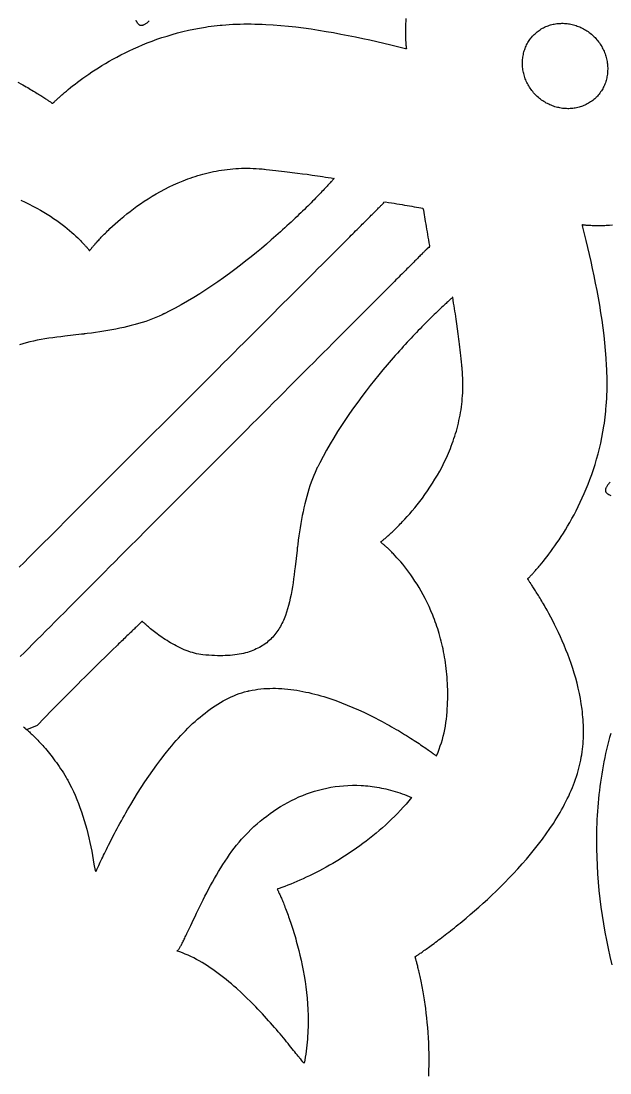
# Model space of a CAD drawing. Extents: x -555 to 555, y -555 to 555.
# Drawn here: x 270.8 to 362.2, y 199.1 to 362.2 of the extents above; entities that cross this region are included whole.
import ezdxf

# ---------------------------------------------------------------- set-up
doc = ezdxf.new("R2010")
doc.units = 0
doc.layers.add('PLAN_1', color=18, linetype='CONTINUOUS')

msp = doc.modelspace()

# ---------------------------------------------------------------- linework, layer by layer
at = {"layer": 'PLAN_1'}
for points in [[(270.33, 352.75), (270.86, 352.46), (271.11, 352.32), (271.36, 352.18), (271.6, 352.04), (271.84, 351.9), (272.07, 351.77), (272.29, 351.63), (272.51, 351.5), (272.72, 351.38), (272.93, 351.25), (273.13, 351.13), (273.32, 351.01), (273.51, 350.89), (273.68, 350.78), (273.86, 350.67), (274.02, 350.56), (274.18, 350.46), (274.33, 350.36), (274.48, 350.27), (274.61, 350.18), (274.74, 350.1), (274.86, 350.01), (274.98, 349.94), (275.09, 349.87), (275.18, 349.8), (275.28, 349.74), (275.36, 349.69), (275.43, 349.64), (275.5, 349.59), (275.56, 349.56), (275.61, 349.52), (275.65, 349.5), (275.68, 349.48), (275.71, 349.47), (275.72, 349.46), (275.73, 349.46), (275.74, 349.47), (275.75, 349.48), (275.77, 349.5), (275.8, 349.52), (275.82, 349.55), (275.86, 349.59), (275.9, 349.63), (275.95, 349.67), (276, 349.72), (276.06, 349.78), (276.12, 349.84), (276.19, 349.9), (276.26, 349.97), (276.34, 350.05), (276.42, 350.13), (276.51, 350.21), (276.61, 350.3), (276.71, 350.39), (276.81, 350.48), (276.92, 350.58), (277.04, 350.68), (277.16, 350.79), (277.29, 350.9), (277.42, 351.01), (277.55, 351.13), (277.69, 351.25), (277.84, 351.37), (278.15, 351.63), (278.48, 351.9), (278.82, 352.17), (279.19, 352.46), (279.58, 352.75), (279.98, 353.06), (280.41, 353.37), (280.85, 353.68), (281.32, 354), (281.8, 354.33), (282.3, 354.66), (282.82, 354.99), (283.35, 355.32), (283.91, 355.65), (284.48, 355.99), (285.07, 356.32), (285.68, 356.65), (286.3, 356.98), (286.95, 357.3), (287.61, 357.62), (288.28, 357.93), (288.97, 358.24), (289.68, 358.54), (290.41, 358.84), (291.15, 359.12), (291.91, 359.4), (292.68, 359.66), (293.47, 359.91), (294.28, 360.15), (295.1, 360.38), (295.93, 360.59), (296.78, 360.79), (297.65, 360.98), (298.53, 361.14), (299.42, 361.29), (299.88, 361.36), (300.33, 361.42), (300.79, 361.48), (301.25, 361.54), (301.72, 361.58), (301.78, 361.59), (301.81, 361.59), (301.83, 361.59), (301.9, 361.6), (302.03, 361.61), (302.58, 361.66), (303.13, 361.7), (303.69, 361.73), (304.25, 361.75), (304.81, 361.77), (305.38, 361.78), (305.94, 361.78), (306.51, 361.78), (307.09, 361.77), (307.66, 361.75), (308.24, 361.73), (308.81, 361.71), (309.97, 361.64), (311.14, 361.55), (312.31, 361.44), (313.48, 361.31), (314.65, 361.16), (315.82, 361), (316.98, 360.82), (318.15, 360.63), (319.3, 360.43), (320.46, 360.22), (321.6, 360), (322.73, 359.77), (323.85, 359.53), (324.96, 359.29), (326.05, 359.04), (327.13, 358.79), (328.19, 358.54), (329.24, 358.29), (330.26, 358.04), (330.51, 357.98), (330.64, 357.95), (330.65, 357.95), (330.66, 357.94), (330.66, 357.94), (330.66, 357.94), (330.66, 357.94), (330.66, 357.95), (330.66, 357.98), (330.66, 358.01), (330.65, 358.05), (330.64, 358.1), (330.64, 358.16), (330.63, 358.23), (330.62, 358.31), (330.61, 358.4), (330.6, 358.5), (330.59, 358.61), (330.58, 358.73), (330.58, 358.86), (330.57, 358.99), (330.56, 359.13), (330.55, 359.28), (330.54, 359.44), (330.54, 359.61), (330.53, 359.78), (330.53, 359.96), (330.52, 360.15), (330.52, 360.35), (330.52, 360.55), (330.52, 360.76), (330.53, 360.97), (330.53, 361.19), (330.54, 361.42), (330.55, 361.65), (330.56, 361.89), (330.57, 362.13), (330.61, 362.63)], [(290.72, 362.26), (290.62, 362.16), (290.51, 362.07), (290.42, 361.99), (290.32, 361.92), (290.23, 361.85), (290.14, 361.79), (290.06, 361.74), (289.97, 361.69), (289.89, 361.65), (289.81, 361.61), (289.74, 361.59), (289.67, 361.56), (289.6, 361.55), (289.53, 361.54), (289.47, 361.54), (289.4, 361.54), (289.34, 361.55), (289.29, 361.56), (289.23, 361.59), (289.18, 361.61), (289.12, 361.64), (289.07, 361.68), (288.98, 361.78), (288.89, 361.89), (288.81, 362.03), (288.74, 362.18), (288.66, 362.36)], [(270.78, 334.43), (271.43, 334.15), (272.05, 333.85), (272.66, 333.54), (273.25, 333.23), (273.81, 332.92), (274.36, 332.6), (274.88, 332.28), (275.39, 331.96), (275.87, 331.63), (276.34, 331.31), (276.78, 330.99), (277.2, 330.67), (277.6, 330.36), (277.99, 330.05), (278.35, 329.75), (278.69, 329.45), (279.01, 329.16), (279.31, 328.89), (279.6, 328.62), (279.73, 328.49), (279.86, 328.36), (279.98, 328.24), (280.1, 328.12), (280.21, 328.01), (280.32, 327.89), (280.42, 327.79), (280.52, 327.68), (280.61, 327.58), (280.7, 327.48), (280.78, 327.39), (280.86, 327.3), (280.93, 327.22), (281, 327.14), (281.07, 327.07), (281.12, 327), (281.18, 326.94), (281.22, 326.88), (281.27, 326.82), (281.31, 326.78), (281.34, 326.74), (281.37, 326.7), (281.39, 326.67), (281.41, 326.65), (281.42, 326.63), (281.43, 326.62), (281.43, 326.61), (281.44, 326.61), (281.44, 326.63), (281.46, 326.64), (281.48, 326.67), (281.51, 326.7), (281.54, 326.75), (281.58, 326.79), (281.62, 326.85), (281.67, 326.91), (281.73, 326.98), (281.79, 327.06), (281.86, 327.14), (281.93, 327.23), (282.01, 327.32), (282.1, 327.42), (282.19, 327.53), (282.29, 327.64), (282.39, 327.76), (282.5, 327.88), (282.62, 328), (282.74, 328.14), (282.86, 328.27), (282.99, 328.41), (283.13, 328.56), (283.27, 328.71), (283.42, 328.86), (283.57, 329.02), (283.73, 329.18), (283.9, 329.35), (284.07, 329.51), (284.24, 329.68), (284.42, 329.86), (284.61, 330.04), (284.99, 330.4), (285.4, 330.77), (285.82, 331.15), (286.27, 331.53), (286.74, 331.92), (287.22, 332.31), (287.73, 332.71), (288.25, 333.11), (288.8, 333.5), (289.36, 333.9), (289.94, 334.29), (290.54, 334.68), (291.16, 335.06), (291.79, 335.44), (292.44, 335.8), (293.11, 336.16), (293.8, 336.5), (294.5, 336.84), (295.22, 337.15), (295.95, 337.46), (296.32, 337.6), (296.7, 337.74), (297.08, 337.88), (297.47, 338.01), (297.86, 338.14), (298.25, 338.26), (298.65, 338.38), (299.05, 338.49), (299.45, 338.6), (299.86, 338.7), (300.27, 338.79), (300.68, 338.88), (301.1, 338.96), (301.52, 339.04), (301.95, 339.11), (302.38, 339.17), (302.81, 339.22), (303.25, 339.27), (303.68, 339.31), (304.13, 339.35), (304.57, 339.37), (305.02, 339.39), (305.47, 339.4), (305.93, 339.4), (306.39, 339.4), (306.85, 339.38), (307.32, 339.36), (307.79, 339.33), (308.26, 339.29), (308.49, 339.26), (308.52, 339.26), (308.54, 339.26), (308.54, 339.26), (308.56, 339.26), (308.59, 339.25), (308.86, 339.23), (309.37, 339.17), (309.86, 339.12), (310.34, 339.06), (310.8, 339.01), (311.25, 338.96), (311.68, 338.91), (312.1, 338.86), (312.52, 338.81), (312.92, 338.76), (313.71, 338.66), (314.48, 338.56), (315.25, 338.46), (316.02, 338.34), (316.41, 338.29), (316.81, 338.23), (317.22, 338.16), (317.63, 338.1), (318.05, 338.03), (318.49, 337.96), (318.93, 337.89), (319.39, 337.82), (319.39, 337.81), (319.37, 337.79), (319.35, 337.76), (319.31, 337.73), (319.27, 337.68), (319.21, 337.62), (319.15, 337.55), (319.08, 337.46), (319, 337.37), (318.91, 337.27), (318.81, 337.16), (318.7, 337.04), (318.58, 336.92), (318.45, 336.78), (318.32, 336.63), (318.18, 336.48), (318.02, 336.32), (317.86, 336.15), (317.69, 335.97), (317.52, 335.78), (317.33, 335.59), (317.14, 335.39), (316.94, 335.18), (316.73, 334.96), (316.51, 334.74), (316.29, 334.51), (316.06, 334.28), (315.82, 334.04), (315.57, 333.79), (315.32, 333.54), (315.06, 333.29), (314.79, 333.02), (314.52, 332.76), (314.24, 332.48), (313.95, 332.21), (313.66, 331.92), (313.36, 331.64), (313.05, 331.35), (312.74, 331.06), (312.42, 330.76), (312.09, 330.46), (311.76, 330.15), (311.42, 329.85), (311.08, 329.54), (310.73, 329.23), (310.37, 328.91), (309.65, 328.28), (308.9, 327.63), (308.13, 326.98), (307.35, 326.33), (306.54, 325.68), (305.72, 325.02), (304.88, 324.37), (304.02, 323.71), (303.15, 323.07), (302.26, 322.42), (301.35, 321.79), (300.44, 321.16), (299.51, 320.55), (298.57, 319.95), (297.62, 319.36), (296.66, 318.78), (295.69, 318.23), (294.71, 317.69), (293.72, 317.17), (293.22, 316.92), (293.1, 316.86), (293.07, 316.84), (293.06, 316.84), (293.05, 316.84), (293.04, 316.83), (292.98, 316.8), (292.74, 316.68), (292.24, 316.46), (291.74, 316.25), (291.23, 316.04), (290.7, 315.85), (290.17, 315.66), (289.62, 315.48), (289.06, 315.31), (288.5, 315.15), (287.92, 315), (287.34, 314.85), (286.74, 314.72), (286.14, 314.59), (285.53, 314.46), (284.91, 314.34), (284.29, 314.23), (283.66, 314.12), (283.02, 314.02), (282.38, 313.93), (281.73, 313.84), (281.07, 313.75), (280.74, 313.71), (280.66, 313.7), (280.64, 313.7), (280.63, 313.7), (280.6, 313.69), (280.52, 313.68), (280.2, 313.65), (278.9, 313.5), (277.61, 313.35), (276.98, 313.27), (276.35, 313.19), (275.73, 313.11), (275.11, 313.03), (274.5, 312.93), (273.91, 312.84), (273.32, 312.73), (272.74, 312.61), (272.17, 312.48), (271.62, 312.34), (271.08, 312.19), (270.55, 312.02)], [(270.53, 277.53), (271.28, 278.28), (272.04, 279.03), (272.8, 279.8), (273.58, 280.57), (274.36, 281.36), (275.15, 282.15), (275.95, 282.94), (276.76, 283.75), (277.57, 284.56), (278.39, 285.38), (279.22, 286.2), (280.05, 287.03), (280.88, 287.87), (281.72, 288.71), (283.42, 290.4), (285.12, 292.1), (286.84, 293.82), (290.29, 297.26), (293.74, 300.71), (295.46, 302.42), (297.16, 304.13), (298.86, 305.82), (299.7, 306.66), (300.53, 307.49), (301.36, 308.32), (302.19, 309.15), (303.01, 309.96), (303.82, 310.78), (304.63, 311.58), (305.43, 312.38), (306.22, 313.17), (307, 313.95), (307.78, 314.73), (308.54, 315.49), (309.3, 316.25), (310.05, 316.99), (310.79, 317.73), (311.51, 318.46), (312.23, 319.17), (312.93, 319.87), (313.62, 320.56), (314.3, 321.24), (314.97, 321.91), (315.63, 322.56), (316.27, 323.2), (316.89, 323.83), (317.51, 324.44), (318.11, 325.04), (318.69, 325.62), (319.26, 326.19), (319.81, 326.74), (320.08, 327.01), (320.34, 327.27), (320.6, 327.53), (320.86, 327.79), (321.11, 328.04), (321.36, 328.29), (321.6, 328.53), (321.84, 328.77), (322.08, 329.01), (322.31, 329.24), (322.53, 329.46), (322.75, 329.68), (322.97, 329.9), (323.18, 330.11), (323.39, 330.31), (323.59, 330.52), (323.78, 330.71), (323.98, 330.9), (324.16, 331.09), (324.34, 331.27), (324.52, 331.45), (324.69, 331.62), (324.86, 331.78), (325.02, 331.94), (325.17, 332.1), (325.32, 332.25), (325.47, 332.39), (325.6, 332.53), (325.74, 332.66), (325.86, 332.79), (325.99, 332.91), (326.1, 333.02), (326.21, 333.13), (326.32, 333.24), (326.41, 333.34), (326.51, 333.43), (326.59, 333.51), (326.67, 333.6), (326.75, 333.67), (326.81, 333.74), (326.88, 333.8), (326.93, 333.85), (326.98, 333.9), (327.02, 333.95), (327.06, 333.98), (327.09, 334.01), (327.11, 334.04), (327.13, 334.05), (327.14, 334.06), (327.05, 334.16), (327.4, 334.19), (327.85, 334.11), (328.29, 334.04), (328.72, 333.97), (329.14, 333.9), (329.55, 333.83), (329.96, 333.76), (330.35, 333.69), (330.74, 333.63), (331.12, 333.56), (331.49, 333.5), (331.85, 333.44), (332.2, 333.38), (332.54, 333.32), (332.88, 333.26), (333.2, 333.2), (333.26, 332.88), (333.32, 332.54), (333.38, 332.2), (333.44, 331.85), (333.5, 331.49), (333.56, 331.12), (333.63, 330.74), (333.69, 330.35), (333.76, 329.96), (333.83, 329.55), (333.9, 329.14), (333.97, 328.72), (334.04, 328.29), (334.11, 327.85), (334.19, 327.4), (334.16, 327.05), (334.06, 327.14), (334.05, 327.13), (334.04, 327.11), (334.01, 327.09), (333.98, 327.06), (333.95, 327.02), (333.9, 326.98), (333.85, 326.93), (333.8, 326.88), (333.74, 326.81), (333.67, 326.75), (333.6, 326.67), (333.51, 326.59), (333.43, 326.51), (333.34, 326.41), (333.24, 326.32), (333.13, 326.21), (333.02, 326.1), (332.91, 325.99), (332.79, 325.86), (332.66, 325.74), (332.53, 325.6), (332.39, 325.47), (332.25, 325.32), (332.1, 325.17), (331.94, 325.02), (331.78, 324.86), (331.62, 324.69), (331.45, 324.52), (331.27, 324.34), (331.09, 324.16), (330.9, 323.98), (330.71, 323.78), (330.52, 323.59), (330.31, 323.39), (330.11, 323.18), (329.9, 322.97), (329.68, 322.75), (329.46, 322.53), (329.24, 322.31), (329.01, 322.08), (328.77, 321.84), (328.53, 321.6), (328.29, 321.36), (328.04, 321.11), (327.79, 320.86), (327.53, 320.6), (327.27, 320.34), (327.01, 320.08), (326.74, 319.81), (326.19, 319.26), (325.62, 318.69), (325.04, 318.11), (324.44, 317.51), (323.83, 316.89), (323.2, 316.27), (322.56, 315.63), (321.91, 314.97), (321.24, 314.3), (320.56, 313.62), (319.87, 312.93), (319.17, 312.23), (318.46, 311.51), (317.73, 310.79), (316.99, 310.05), (316.25, 309.3), (315.49, 308.54), (314.73, 307.78), (313.95, 307), (313.17, 306.22), (312.38, 305.43), (311.58, 304.63), (310.78, 303.82), (309.96, 303.01), (309.15, 302.19), (308.32, 301.36), (307.49, 300.53), (306.66, 299.7), (305.82, 298.86), (304.13, 297.16), (302.42, 295.46), (300.71, 293.74), (297.26, 290.29), (293.82, 286.84), (292.1, 285.12), (290.4, 283.42), (288.71, 281.72), (287.87, 280.88), (287.03, 280.05), (286.2, 279.22), (285.38, 278.39), (284.56, 277.57), (283.75, 276.76), (282.94, 275.95), (282.15, 275.15), (281.36, 274.36), (280.57, 273.58), (279.8, 272.8), (279.03, 272.04), (278.28, 271.28), (277.53, 270.53), (276.8, 269.79), (276.07, 269.07), (275.36, 268.35), (274.65, 267.65), (273.96, 266.96), (273.28, 266.28), (272.61, 265.61), (271.96, 264.95), (271.32, 264.31), (270.69, 263.69)], [(334.09, 198.59), (334.13, 199.48), (334.15, 200.36), (334.16, 201.23), (334.15, 202.09), (334.13, 202.93), (334.1, 203.76), (334.06, 204.57), (334, 205.37), (333.94, 206.15), (333.87, 206.91), (333.8, 207.66), (333.71, 208.38), (333.62, 209.08), (333.53, 209.76), (333.48, 210.09), (333.43, 210.42), (333.38, 210.74), (333.33, 211.05), (333.28, 211.36), (333.22, 211.66), (333.17, 211.95), (333.12, 212.24), (333.07, 212.52), (333.01, 212.79), (332.96, 213.06), (332.91, 213.32), (332.86, 213.57), (332.81, 213.81), (332.76, 214.05), (332.71, 214.28), (332.66, 214.5), (332.61, 214.71), (332.56, 214.92), (332.51, 215.12), (332.47, 215.3), (332.42, 215.48), (332.38, 215.65), (332.34, 215.82), (332.3, 215.97), (332.26, 216.12), (332.23, 216.25), (332.19, 216.38), (332.16, 216.49), (332.13, 216.6), (332.1, 216.7), (332.08, 216.79), (332.06, 216.87), (332.04, 216.93), (332.02, 216.99), (332.01, 217.04), (331.99, 217.08), (331.99, 217.1), (331.98, 217.12), (331.98, 217.13), (331.99, 217.13), (332, 217.14), (332.03, 217.16), (332.07, 217.19), (332.12, 217.22), (332.19, 217.26), (332.26, 217.31), (332.34, 217.37), (332.44, 217.43), (332.54, 217.5), (332.65, 217.58), (332.78, 217.66), (332.91, 217.75), (333.05, 217.85), (333.2, 217.96), (333.36, 218.07), (333.53, 218.19), (333.7, 218.31), (333.89, 218.45), (334.08, 218.58), (334.28, 218.73), (334.49, 218.88), (334.7, 219.04), (334.93, 219.2), (335.15, 219.37), (335.39, 219.55), (335.63, 219.73), (335.88, 219.91), (336.14, 220.11), (336.4, 220.31), (336.66, 220.51), (336.93, 220.72), (337.21, 220.94), (337.49, 221.16), (337.78, 221.39), (338.07, 221.62), (338.37, 221.86), (338.67, 222.1), (338.97, 222.35), (339.28, 222.6), (339.59, 222.86), (339.91, 223.13), (340.54, 223.67), (341.19, 224.23), (341.85, 224.81), (342.52, 225.41), (343.2, 226.02), (343.87, 226.65), (344.55, 227.3), (345.24, 227.97), (345.92, 228.65), (346.6, 229.34), (347.27, 230.05), (347.94, 230.77), (348.61, 231.51), (349.26, 232.26), (349.9, 233.02), (350.53, 233.79), (351.15, 234.58), (351.75, 235.37), (352.34, 236.18), (352.91, 236.99), (353.45, 237.81), (353.72, 238.23), (353.98, 238.65), (354.23, 239.06), (354.48, 239.48), (354.72, 239.91), (354.95, 240.33), (355.18, 240.76), (355.4, 241.18), (355.61, 241.61), (355.82, 242.04), (356.02, 242.48), (356.21, 242.91), (356.39, 243.35), (356.57, 243.78), (356.73, 244.22), (356.89, 244.66), (357.04, 245.1), (357.18, 245.54), (357.24, 245.75), (357.3, 245.96), (357.42, 246.38), (357.52, 246.79), (357.62, 247.21), (357.7, 247.63), (357.78, 248.05), (357.85, 248.46), (357.91, 248.88), (357.96, 249.3), (358.01, 249.72), (358.05, 250.14), (358.07, 250.56), (358.1, 250.97), (358.11, 251.39), (358.12, 251.81), (358.12, 252.23), (358.11, 252.64), (358.1, 253.06), (358.08, 253.48), (358.06, 253.89), (358.02, 254.3), (357.99, 254.71), (357.94, 255.13), (357.89, 255.54), (357.78, 256.35), (357.64, 257.16), (357.48, 257.96), (357.31, 258.76), (357.12, 259.54), (356.91, 260.32), (356.69, 261.09), (356.45, 261.84), (356.2, 262.59), (355.95, 263.32), (355.68, 264.04), (355.4, 264.74), (355.12, 265.43), (354.83, 266.11), (354.53, 266.76), (354.24, 267.41), (353.94, 268.03), (353.64, 268.64), (353.34, 269.22), (353.04, 269.79), (352.75, 270.33), (352.46, 270.86), (352.32, 271.11), (352.18, 271.36), (352.04, 271.6), (351.9, 271.84), (351.77, 272.07), (351.63, 272.29), (351.5, 272.51), (351.38, 272.72), (351.25, 272.93), (351.13, 273.13), (351.01, 273.32), (350.89, 273.51), (350.78, 273.68), (350.67, 273.86), (350.56, 274.02), (350.46, 274.18), (350.36, 274.33), (350.27, 274.48), (350.18, 274.61), (350.1, 274.74), (350.01, 274.86), (349.94, 274.98), (349.87, 275.09), (349.8, 275.18), (349.74, 275.28), (349.69, 275.36), (349.64, 275.43), (349.59, 275.5), (349.56, 275.56), (349.52, 275.61), (349.5, 275.65), (349.48, 275.68), (349.47, 275.71), (349.46, 275.72), (349.46, 275.73), (349.47, 275.74), (349.48, 275.75), (349.5, 275.77), (349.52, 275.8), (349.55, 275.82), (349.59, 275.86), (349.63, 275.9), (349.67, 275.95), (349.72, 276), (349.78, 276.06), (349.84, 276.12), (349.9, 276.19), (349.97, 276.26), (350.05, 276.34), (350.13, 276.42), (350.21, 276.51), (350.3, 276.61), (350.39, 276.71), (350.48, 276.81), (350.58, 276.92), (350.68, 277.04), (350.79, 277.16), (350.9, 277.29), (351.01, 277.42), (351.13, 277.55), (351.25, 277.69), (351.37, 277.84), (351.63, 278.15), (351.9, 278.48), (352.17, 278.82), (352.46, 279.19), (352.75, 279.58), (353.06, 279.98), (353.37, 280.41), (353.68, 280.85), (354, 281.32), (354.33, 281.8), (354.66, 282.3), (354.99, 282.82), (355.32, 283.35), (355.65, 283.91), (355.99, 284.48), (356.32, 285.07), (356.65, 285.68), (356.98, 286.3), (357.3, 286.95), (357.62, 287.61), (357.93, 288.28), (358.24, 288.97), (358.54, 289.68), (358.84, 290.41), (359.12, 291.15), (359.4, 291.91), (359.66, 292.68), (359.91, 293.47), (360.15, 294.28), (360.38, 295.1), (360.59, 295.93), (360.79, 296.78), (360.98, 297.65), (361.14, 298.53), (361.29, 299.42), (361.36, 299.88), (361.42, 300.33), (361.48, 300.79), (361.54, 301.25), (361.58, 301.72), (361.59, 301.78), (361.59, 301.81), (361.59, 301.83), (361.6, 301.9), (361.61, 302.03), (361.66, 302.58), (361.7, 303.13), (361.73, 303.69), (361.75, 304.25), (361.77, 304.81), (361.78, 305.38), (361.78, 305.94), (361.78, 306.51), (361.77, 307.09), (361.75, 307.66), (361.73, 308.24), (361.71, 308.81), (361.64, 309.97), (361.55, 311.14), (361.44, 312.31), (361.31, 313.48), (361.16, 314.65), (361, 315.82), (360.82, 316.98), (360.63, 318.15), (360.43, 319.3), (360.22, 320.46), (360, 321.6), (359.77, 322.73), (359.53, 323.85), (359.29, 324.96), (359.04, 326.05), (358.79, 327.13), (358.54, 328.19), (358.29, 329.24), (358.04, 330.26), (357.98, 330.51), (357.95, 330.64), (357.95, 330.65), (357.94, 330.66), (357.94, 330.66), (357.94, 330.66), (357.94, 330.66), (357.95, 330.66), (357.98, 330.66), (358.01, 330.66), (358.05, 330.65), (358.1, 330.64), (358.16, 330.64), (358.23, 330.63), (358.31, 330.62), (358.4, 330.61), (358.5, 330.6), (358.61, 330.59), (358.73, 330.58), (358.86, 330.58), (358.99, 330.57), (359.13, 330.56), (359.28, 330.55), (359.44, 330.54), (359.61, 330.54), (359.78, 330.53), (359.96, 330.53), (360.15, 330.52), (360.35, 330.52), (360.55, 330.52), (360.76, 330.52), (360.97, 330.53), (361.19, 330.53), (361.42, 330.54), (361.65, 330.55), (361.89, 330.56), (362.13, 330.57), (362.63, 330.61)], [(362.26, 290.72), (362.16, 290.62), (362.07, 290.51), (361.99, 290.42), (361.92, 290.32), (361.85, 290.23), (361.79, 290.14), (361.74, 290.06), (361.69, 289.97), (361.65, 289.89), (361.61, 289.81), (361.59, 289.74), (361.56, 289.67), (361.55, 289.6), (361.54, 289.53), (361.54, 289.47), (361.54, 289.4), (361.55, 289.34), (361.56, 289.29), (361.59, 289.23), (361.61, 289.18), (361.64, 289.12), (361.68, 289.07), (361.78, 288.98), (361.89, 288.89), (362.03, 288.81), (362.18, 288.74), (362.36, 288.66)], [(362.34, 251.76), (362.17, 251.13), (362.01, 250.51), (361.85, 249.88), (361.7, 249.26), (361.56, 248.63), (361.42, 248), (361.29, 247.36), (361.17, 246.73), (361.06, 246.1), (360.95, 245.46), (360.85, 244.82), (360.76, 244.18), (360.67, 243.54), (360.59, 242.9), (360.51, 242.26), (360.45, 241.62), (360.39, 240.98), (360.33, 240.33), (360.28, 239.69), (360.24, 239.04), (360.21, 238.4), (360.18, 237.75), (360.16, 237.1), (360.14, 236.45), (360.13, 235.81), (360.13, 235.16), (360.13, 234.51), (360.13, 233.86), (360.17, 232.56), (360.22, 231.26), (360.3, 229.97), (360.4, 228.67), (360.52, 227.38), (360.66, 226.09), (360.83, 224.8), (361.01, 223.51), (361.21, 222.23), (361.44, 220.95), (361.68, 219.67), (361.94, 218.4), (362.22, 217.14), (362.51, 215.88)]]:
    msp.add_lwpolyline(points, dxfattribs=at)
for points in [[(350.73, 350.73), (350.67, 350.78), (350.52, 350.95), (350.38, 351.11), (350.24, 351.28), (350.1, 351.45), (349.98, 351.62), (349.85, 351.8), (349.74, 351.98), (349.63, 352.16), (349.52, 352.34), (349.42, 352.53), (349.33, 352.72), (349.24, 352.91), (349.16, 353.1), (349.09, 353.29), (349.02, 353.48), (348.95, 353.68), (348.89, 353.87), (348.84, 354.07), (348.8, 354.27), (348.76, 354.47), (348.72, 354.67), (348.69, 354.87), (348.67, 355.07), (348.66, 355.27), (348.65, 355.47), (348.64, 355.67), (348.64, 355.86), (348.65, 356.06), (348.66, 356.26), (348.68, 356.46), (348.71, 356.65), (348.74, 356.85), (348.78, 357.04), (348.82, 357.24), (348.87, 357.43), (348.93, 357.62), (348.99, 357.8), (349.05, 357.99), (349.13, 358.17), (349.21, 358.35), (349.29, 358.53), (349.38, 358.71), (349.48, 358.88), (349.59, 359.05), (349.69, 359.22), (349.81, 359.39), (349.93, 359.55), (350.06, 359.7), (350.19, 359.86), (350.33, 360.01), (350.41, 360.08), (350.42, 360.1), (350.43, 360.11), (350.45, 360.13), (350.6, 360.27), (350.75, 360.41), (350.91, 360.54), (351.07, 360.66), (351.23, 360.78), (351.4, 360.89), (351.57, 361), (351.74, 361.1), (351.92, 361.19), (352.09, 361.28), (352.27, 361.36), (352.46, 361.44), (352.64, 361.51), (352.83, 361.57), (353.02, 361.63), (353.21, 361.68), (353.4, 361.73), (353.59, 361.76), (353.79, 361.8), (353.98, 361.83), (354.18, 361.85), (354.38, 361.86), (354.58, 361.87), (354.77, 361.88), (354.97, 361.88), (355.17, 361.87), (355.37, 361.85), (355.57, 361.83), (355.77, 361.81), (355.97, 361.78), (356.17, 361.74), (356.37, 361.7), (356.57, 361.65), (356.76, 361.59), (356.96, 361.53), (357.15, 361.46), (357.35, 361.39), (357.54, 361.31), (357.73, 361.23), (357.92, 361.13), (358.1, 361.04), (358.29, 360.94), (358.47, 360.83), (358.65, 360.71), (358.83, 360.59), (359, 360.47), (359.17, 360.34), (359.34, 360.2), (359.51, 360.05), (359.67, 359.91), (359.79, 359.79), (359.91, 359.67), (360.05, 359.51), (360.2, 359.34), (360.34, 359.17), (360.47, 359), (360.59, 358.83), (360.71, 358.65), (360.83, 358.47), (360.94, 358.29), (361.04, 358.1), (361.13, 357.92), (361.23, 357.73), (361.31, 357.54), (361.39, 357.35), (361.46, 357.15), (361.53, 356.96), (361.59, 356.76), (361.65, 356.57), (361.7, 356.37), (361.74, 356.17), (361.78, 355.97), (361.81, 355.77), (361.83, 355.57), (361.85, 355.37), (361.87, 355.17), (361.88, 354.97), (361.88, 354.77), (361.87, 354.58), (361.86, 354.38), (361.85, 354.18), (361.83, 353.98), (361.8, 353.79), (361.76, 353.59), (361.73, 353.4), (361.68, 353.21), (361.63, 353.02), (361.57, 352.83), (361.51, 352.64), (361.44, 352.46), (361.36, 352.27), (361.28, 352.09), (361.19, 351.92), (361.1, 351.74), (361, 351.57), (360.89, 351.4), (360.78, 351.23), (360.66, 351.07), (360.54, 350.91), (360.41, 350.75), (360.27, 350.6), (360.13, 350.45), (360.11, 350.43), (360.1, 350.42), (360.08, 350.41), (360.01, 350.33), (359.86, 350.19), (359.7, 350.06), (359.55, 349.93), (359.39, 349.81), (359.22, 349.69), (359.05, 349.59), (358.88, 349.48), (358.71, 349.38), (358.53, 349.29), (358.35, 349.21), (358.17, 349.13), (357.99, 349.05), (357.8, 348.99), (357.62, 348.93), (357.43, 348.87), (357.24, 348.82), (357.04, 348.78), (356.85, 348.74), (356.65, 348.71), (356.46, 348.68), (356.26, 348.66), (356.06, 348.65), (355.86, 348.64), (355.67, 348.64), (355.47, 348.65), (355.27, 348.66), (355.07, 348.67), (354.87, 348.69), (354.67, 348.72), (354.47, 348.76), (354.27, 348.8), (354.07, 348.84), (353.87, 348.89), (353.68, 348.95), (353.48, 349.02), (353.29, 349.09), (353.1, 349.16), (352.91, 349.24), (352.72, 349.33), (352.53, 349.42), (352.34, 349.52), (352.16, 349.63), (351.98, 349.74), (351.8, 349.85), (351.62, 349.98), (351.45, 350.1), (351.28, 350.24), (351.11, 350.38), (350.95, 350.52), (350.78, 350.67)], [(282.29, 230.51), (282.44, 230.33), (282.52, 230.49), (282.6, 230.67), (282.69, 230.87), (282.78, 231.07), (282.88, 231.29), (282.99, 231.52), (283.1, 231.77), (283.22, 232.02), (283.35, 232.29), (283.48, 232.57), (283.62, 232.86), (283.76, 233.16), (283.91, 233.46), (284.07, 233.78), (284.23, 234.11), (284.4, 234.45), (284.58, 234.79), (284.76, 235.15), (284.94, 235.51), (285.13, 235.87), (285.33, 236.25), (285.53, 236.63), (285.74, 237.02), (285.95, 237.41), (286.17, 237.81), (286.39, 238.22), (286.62, 238.63), (286.85, 239.04), (287.09, 239.46), (287.34, 239.89), (287.84, 240.74), (288.36, 241.61), (288.9, 242.48), (289.46, 243.36), (290.04, 244.24), (290.64, 245.12), (291.25, 246), (291.88, 246.87), (292.52, 247.73), (293.18, 248.58), (293.86, 249.42), (294.2, 249.83), (294.55, 250.24), (294.9, 250.64), (295.26, 251.03), (295.61, 251.42), (295.97, 251.81), (296.34, 252.18), (296.71, 252.55), (297.08, 252.91), (297.45, 253.27), (297.83, 253.62), (298.21, 253.95), (298.59, 254.28), (298.98, 254.6), (299.37, 254.92), (299.76, 255.22), (300.16, 255.51), (300.55, 255.79), (300.95, 256.06), (301.36, 256.31), (301.76, 256.56), (302.17, 256.8), (302.58, 257.02), (302.99, 257.23), (303.41, 257.42), (303.82, 257.61), (304.24, 257.78), (304.66, 257.93), (305.09, 258.07), (305.51, 258.2), (305.94, 258.31), (306.05, 258.33), (306.08, 258.34), (306.08, 258.34), (306.09, 258.34), (306.12, 258.35), (306.23, 258.37), (306.68, 258.46), (307.13, 258.54), (307.58, 258.6), (308.03, 258.66), (308.49, 258.7), (308.95, 258.73), (309.41, 258.74), (309.87, 258.75), (310.33, 258.75), (310.8, 258.73), (311.27, 258.71), (311.73, 258.67), (312.2, 258.63), (312.67, 258.58), (313.14, 258.51), (313.61, 258.44), (314.08, 258.36), (314.55, 258.28), (315.02, 258.18), (315.49, 258.08), (315.96, 257.97), (316.43, 257.85), (316.9, 257.72), (317.36, 257.59), (317.82, 257.46), (318.29, 257.31), (318.75, 257.16), (319.66, 256.85), (320.56, 256.52), (321.45, 256.16), (322.33, 255.8), (323.2, 255.42), (324.04, 255.03), (324.87, 254.63), (325.68, 254.23), (326.47, 253.82), (326.86, 253.61), (327.23, 253.41), (327.61, 253.2), (327.98, 253), (328.34, 252.8), (328.69, 252.59), (329.04, 252.39), (329.38, 252.19), (329.71, 251.99), (330.03, 251.8), (330.35, 251.6), (330.66, 251.41), (330.96, 251.22), (331.26, 251.04), (331.54, 250.86), (331.82, 250.68), (332.08, 250.5), (332.34, 250.33), (332.59, 250.17), (332.83, 250.01), (333.06, 249.85), (333.28, 249.7), (333.48, 249.56), (333.68, 249.42), (333.87, 249.29), (334.05, 249.16), (334.22, 249.04), (334.37, 248.93), (334.52, 248.83), (334.65, 248.73), (334.77, 248.64), (334.88, 248.56), (334.98, 248.49), (335.06, 248.43), (335.13, 248.37), (335.19, 248.33), (335.24, 248.29), (335.27, 248.26), (335.29, 248.25), (335.32, 248.29), (335.54, 248.83), (335.72, 249.32), (335.89, 249.82), (336.06, 250.32), (336.21, 250.83), (336.34, 251.34), (336.47, 251.85), (336.58, 252.37), (336.68, 252.9), (336.77, 253.43), (336.84, 253.96), (336.9, 254.5), (336.92, 254.77), (336.94, 254.91), (336.94, 254.92), (336.94, 254.93), (336.94, 254.93), (336.94, 254.93), (336.94, 254.94), (336.94, 254.97), (336.94, 255.04), (336.98, 255.56), (337.01, 256.07), (337.03, 256.58), (337.04, 257.08), (337.04, 257.58), (337.04, 258.08), (337.04, 258.56), (337.02, 259.05), (337, 259.52), (336.98, 260), (336.94, 260.46), (336.91, 260.93), (336.86, 261.38), (336.81, 261.83), (336.76, 262.28), (336.7, 262.72), (336.63, 263.16), (336.56, 263.59), (336.48, 264.01), (336.4, 264.43), (336.32, 264.85), (336.23, 265.26), (336.13, 265.66), (336.04, 266.06), (335.93, 266.45), (335.83, 266.84), (335.72, 267.23), (335.6, 267.61), (335.49, 267.98), (335.36, 268.35), (335.24, 268.71), (335.11, 269.07), (334.98, 269.42), (334.85, 269.77), (334.71, 270.11), (334.43, 270.78), (334.15, 271.43), (333.85, 272.05), (333.54, 272.66), (333.23, 273.25), (332.92, 273.81), (332.6, 274.36), (332.28, 274.88), (331.96, 275.39), (331.63, 275.87), (331.31, 276.34), (330.99, 276.78), (330.67, 277.2), (330.36, 277.6), (330.05, 277.99), (329.75, 278.35), (329.45, 278.69), (329.16, 279.01), (328.89, 279.31), (328.62, 279.6), (328.49, 279.73), (328.36, 279.86), (328.24, 279.98), (328.12, 280.1), (328.01, 280.21), (327.89, 280.32), (327.79, 280.42), (327.68, 280.52), (327.58, 280.61), (327.48, 280.7), (327.39, 280.78), (327.3, 280.86), (327.22, 280.93), (327.14, 281), (327.07, 281.07), (327, 281.12), (326.94, 281.18), (326.88, 281.22), (326.82, 281.27), (326.78, 281.31), (326.74, 281.34), (326.7, 281.37), (326.67, 281.39), (326.65, 281.41), (326.63, 281.42), (326.62, 281.43), (326.61, 281.43), (326.61, 281.44), (326.63, 281.44), (326.64, 281.46), (326.67, 281.48), (326.7, 281.51), (326.75, 281.54), (326.79, 281.58), (326.85, 281.62), (326.91, 281.67), (326.98, 281.73), (327.06, 281.79), (327.14, 281.86), (327.23, 281.93), (327.32, 282.01), (327.42, 282.1), (327.53, 282.19), (327.64, 282.29), (327.76, 282.39), (327.88, 282.5), (328, 282.62), (328.14, 282.74), (328.27, 282.86), (328.41, 282.99), (328.56, 283.13), (328.71, 283.27), (328.86, 283.42), (329.02, 283.57), (329.18, 283.73), (329.35, 283.9), (329.51, 284.07), (329.68, 284.24), (329.86, 284.42), (330.04, 284.61), (330.4, 284.99), (330.77, 285.4), (331.15, 285.82), (331.53, 286.27), (331.92, 286.74), (332.31, 287.22), (332.71, 287.73), (333.11, 288.25), (333.5, 288.8), (333.9, 289.36), (334.29, 289.94), (334.68, 290.54), (335.06, 291.16), (335.44, 291.79), (335.8, 292.44), (336.16, 293.11), (336.5, 293.8), (336.84, 294.5), (337.15, 295.22), (337.46, 295.95), (337.6, 296.32), (337.74, 296.7), (337.88, 297.08), (338.01, 297.47), (338.14, 297.86), (338.26, 298.25), (338.38, 298.65), (338.49, 299.05), (338.6, 299.45), (338.7, 299.86), (338.79, 300.27), (338.88, 300.68), (338.96, 301.1), (339.04, 301.52), (339.11, 301.95), (339.17, 302.38), (339.22, 302.81), (339.27, 303.25), (339.31, 303.68), (339.35, 304.13), (339.37, 304.57), (339.39, 305.02), (339.4, 305.47), (339.4, 305.93), (339.4, 306.39), (339.38, 306.85), (339.36, 307.32), (339.33, 307.79), (339.29, 308.26), (339.26, 308.49), (339.26, 308.52), (339.26, 308.54), (339.26, 308.54), (339.26, 308.56), (339.25, 308.59), (339.23, 308.86), (339.17, 309.37), (339.12, 309.86), (339.06, 310.34), (339.01, 310.8), (338.96, 311.25), (338.91, 311.68), (338.86, 312.1), (338.81, 312.52), (338.76, 312.92), (338.66, 313.71), (338.56, 314.48), (338.46, 315.25), (338.34, 316.02), (338.29, 316.41), (338.23, 316.81), (338.16, 317.22), (338.1, 317.63), (338.03, 318.05), (337.96, 318.49), (337.89, 318.93), (337.82, 319.39), (337.81, 319.39), (337.79, 319.37), (337.76, 319.35), (337.73, 319.31), (337.68, 319.27), (337.62, 319.21), (337.55, 319.15), (337.46, 319.08), (337.37, 319), (337.27, 318.91), (337.16, 318.81), (337.04, 318.7), (336.92, 318.58), (336.78, 318.45), (336.63, 318.32), (336.48, 318.18), (336.32, 318.02), (336.15, 317.86), (335.97, 317.69), (335.78, 317.52), (335.59, 317.33), (335.39, 317.14), (335.18, 316.94), (334.96, 316.73), (334.74, 316.51), (334.51, 316.29), (334.28, 316.06), (334.04, 315.82), (333.79, 315.57), (333.54, 315.32), (333.29, 315.06), (333.02, 314.79), (332.76, 314.52), (332.48, 314.24), (332.21, 313.95), (331.92, 313.66), (331.64, 313.36), (331.35, 313.05), (331.06, 312.74), (330.76, 312.42), (330.46, 312.09), (330.15, 311.76), (329.85, 311.42), (329.54, 311.08), (329.23, 310.73), (328.91, 310.37), (328.28, 309.65), (327.63, 308.9), (326.98, 308.13), (326.33, 307.35), (325.68, 306.54), (325.02, 305.72), (324.37, 304.88), (323.71, 304.02), (323.07, 303.15), (322.42, 302.26), (321.79, 301.35), (321.16, 300.44), (320.55, 299.51), (319.95, 298.57), (319.36, 297.62), (318.78, 296.66), (318.23, 295.69), (317.69, 294.71), (317.17, 293.72), (316.92, 293.22), (316.86, 293.1), (316.84, 293.07), (316.84, 293.06), (316.84, 293.05), (316.83, 293.04), (316.8, 292.98), (316.68, 292.74), (316.46, 292.24), (316.25, 291.74), (316.04, 291.23), (315.85, 290.7), (315.66, 290.17), (315.48, 289.62), (315.31, 289.06), (315.15, 288.5), (315, 287.92), (314.85, 287.34), (314.72, 286.74), (314.59, 286.14), (314.46, 285.53), (314.34, 284.91), (314.23, 284.29), (314.12, 283.66), (314.02, 283.02), (313.93, 282.38), (313.84, 281.73), (313.75, 281.07), (313.71, 280.74), (313.7, 280.66), (313.7, 280.64), (313.7, 280.63), (313.69, 280.6), (313.68, 280.52), (313.65, 280.2), (313.5, 278.9), (313.35, 277.61), (313.27, 276.98), (313.19, 276.35), (313.11, 275.73), (313.03, 275.11), (312.93, 274.5), (312.84, 273.91), (312.73, 273.32), (312.61, 272.74), (312.48, 272.17), (312.34, 271.62), (312.19, 271.08), (312.02, 270.55), (311.84, 270.03), (311.64, 269.53), (311.54, 269.29), (311.43, 269.05), (311.31, 268.81), (311.19, 268.58), (311.07, 268.35), (310.94, 268.13), (310.81, 267.91), (310.67, 267.7), (310.52, 267.49), (310.37, 267.28), (310.21, 267.08), (310.05, 266.89), (309.88, 266.7), (309.71, 266.52), (309.52, 266.34), (309.34, 266.16), (309.14, 265.99), (308.94, 265.83), (308.73, 265.67), (308.52, 265.52), (308.29, 265.37), (308.06, 265.23), (307.83, 265.1), (307.58, 264.97), (307.33, 264.85), (307.07, 264.73), (306.8, 264.62), (306.52, 264.52), (306.24, 264.42), (305.94, 264.33), (305.64, 264.25), (305.33, 264.17), (305.01, 264.1), (304.68, 264.04), (304.34, 263.99), (303.99, 263.94), (303.64, 263.9), (303.27, 263.86), (302.89, 263.84), (302.51, 263.82), (302.11, 263.81), (301.7, 263.8), (301.29, 263.81), (300.86, 263.82), (300.42, 263.84), (299.97, 263.87), (299.51, 263.91), (299.04, 263.95), (298.71, 263.99), (298.39, 264.05), (298.06, 264.11), (297.74, 264.19), (297.42, 264.28), (297.09, 264.38), (296.77, 264.49), (296.45, 264.61), (296.14, 264.74), (295.82, 264.87), (295.51, 265.01), (295.21, 265.16), (294.91, 265.32), (294.61, 265.47), (294.31, 265.64), (294.03, 265.8), (293.74, 265.97), (293.47, 266.15), (293.2, 266.32), (292.93, 266.49), (292.68, 266.67), (292.43, 266.84), (292.19, 267.01), (291.96, 267.18), (291.73, 267.35), (291.52, 267.52), (291.31, 267.68), (291.12, 267.83), (290.93, 267.98), (290.76, 268.13), (290.59, 268.27), (290.44, 268.4), (290.3, 268.52), (290.17, 268.63), (290.05, 268.74), (289.95, 268.83), (289.86, 268.91), (289.78, 268.98), (289.72, 269.04), (289.67, 269.09), (289.64, 269.12), (289.62, 269.14), (289.62, 269.14), (289.61, 269.13), (289.6, 269.12), (289.57, 269.1), (289.55, 269.07), (289.51, 269.04), (289.47, 269), (289.42, 268.95), (289.36, 268.89), (289.29, 268.83), (289.22, 268.77), (289.15, 268.69), (289.06, 268.61), (288.97, 268.53), (288.87, 268.43), (288.77, 268.33), (288.66, 268.23), (288.55, 268.12), (288.42, 268), (288.3, 267.88), (288.16, 267.75), (288.02, 267.62), (287.88, 267.48), (287.73, 267.34), (287.58, 267.19), (287.42, 267.04), (287.25, 266.88), (287.08, 266.71), (286.91, 266.55), (286.73, 266.37), (286.54, 266.19), (286.35, 266.01), (286.16, 265.82), (285.96, 265.63), (285.76, 265.44), (285.55, 265.24), (285.12, 264.82), (284.68, 264.4), (284.23, 263.95), (283.76, 263.49), (283.27, 263.02), (282.78, 262.54), (282.27, 262.04), (281.76, 261.53), (281.23, 261.01), (280.69, 260.48), (280.15, 259.94), (279.6, 259.39), (279.04, 258.84), (278.48, 258.27), (277.91, 257.7), (277.34, 257.13), (276.76, 256.55), (275.61, 255.37), (274.45, 254.19), (273.29, 253), (271.66, 252.29), (271.18, 252.77), (271.19, 252.76), (271.23, 252.73), (271.27, 252.7), (271.32, 252.66), (271.38, 252.6), (271.46, 252.54), (271.54, 252.47), (271.64, 252.39), (271.74, 252.3), (271.85, 252.2), (271.97, 252.09), (272.1, 251.98), (272.24, 251.85), (272.39, 251.71), (272.54, 251.57), (272.7, 251.42), (272.86, 251.26), (273.03, 251.09), (273.21, 250.91), (273.39, 250.72), (273.58, 250.52), (273.77, 250.32), (273.97, 250.11), (274.17, 249.89), (274.37, 249.66), (274.58, 249.42), (274.79, 249.17), (275, 248.92), (275.21, 248.66), (275.43, 248.39), (275.64, 248.11), (275.86, 247.83), (276.08, 247.53), (276.3, 247.23), (276.52, 246.93), (276.74, 246.61), (276.95, 246.29), (277.17, 245.96), (277.38, 245.62), (277.6, 245.27), (277.81, 244.92), (277.91, 244.74), (277.94, 244.7), (277.94, 244.68), (277.95, 244.68), (277.95, 244.67), (277.97, 244.64), (278.05, 244.5), (278.35, 243.94), (278.64, 243.36), (278.93, 242.77), (279.2, 242.16), (279.46, 241.53), (279.71, 240.9), (279.96, 240.25), (280.19, 239.6), (280.41, 238.93), (280.61, 238.26), (280.81, 237.59), (281, 236.91), (281.18, 236.23), (281.34, 235.54), (281.5, 234.86), (281.64, 234.18), (281.78, 233.5), (281.9, 232.83), (282.01, 232.16), (282.11, 231.5)], [(295, 218.01), (295.03, 218.02), (295.06, 218.03), (295.1, 218.05), (295.13, 218.08), (295.17, 218.12), (295.21, 218.17), (295.26, 218.23), (295.3, 218.29), (295.35, 218.37), (295.41, 218.45), (295.46, 218.54), (295.52, 218.64), (295.58, 218.75), (295.64, 218.86), (295.7, 218.98), (295.77, 219.11), (295.84, 219.24), (295.91, 219.38), (295.98, 219.53), (296.06, 219.69), (296.14, 219.85), (296.22, 220.02), (296.3, 220.19), (296.39, 220.37), (296.48, 220.55), (296.57, 220.74), (296.75, 221.14), (296.95, 221.55), (297.15, 221.99), (297.37, 222.44), (297.59, 222.91), (297.82, 223.39), (298.05, 223.88), (298.3, 224.39), (298.55, 224.91), (298.81, 225.43), (299.08, 225.96), (299.36, 226.5), (299.64, 227.05), (299.93, 227.6), (300.23, 228.15), (300.53, 228.7), (300.84, 229.25), (301.16, 229.8), (301.48, 230.35), (301.81, 230.89), (302.15, 231.42), (302.49, 231.95), (302.84, 232.47), (303.19, 232.98), (303.55, 233.48), (303.91, 233.97), (304.28, 234.44), (304.66, 234.9), (305.04, 235.34), (305.23, 235.55), (305.28, 235.6), (305.29, 235.62), (305.3, 235.63), (305.31, 235.64), (305.37, 235.7), (305.59, 235.94), (306.04, 236.4), (306.5, 236.85), (306.97, 237.3), (307.45, 237.73), (307.94, 238.15), (308.44, 238.56), (308.95, 238.95), (309.47, 239.34), (310, 239.71), (310.54, 240.06), (311.08, 240.41), (311.64, 240.73), (312.2, 241.05), (312.77, 241.35), (313.36, 241.63), (313.94, 241.9), (314.54, 242.15), (315.14, 242.38), (315.76, 242.59), (316.37, 242.79), (317, 242.97), (317.63, 243.13), (318.27, 243.28), (318.92, 243.4), (319.57, 243.5), (320.23, 243.59), (320.89, 243.65), (321.56, 243.69), (322.24, 243.71), (322.92, 243.71), (323.6, 243.68), (323.95, 243.66), (324.29, 243.64), (324.64, 243.61), (324.99, 243.57), (325.34, 243.52), (325.69, 243.47), (326.04, 243.42), (326.39, 243.36), (326.75, 243.29), (327.1, 243.22), (327.46, 243.14), (327.81, 243.05), (328.17, 242.96), (328.53, 242.86), (328.89, 242.75), (329.25, 242.64), (329.61, 242.52), (329.98, 242.4), (330.34, 242.27), (330.7, 242.13), (331.07, 241.98), (331.42, 241.82), (331, 241.3), (330.58, 240.8), (330.15, 240.32), (329.71, 239.84), (329.26, 239.36), (328.81, 238.9), (328.34, 238.44), (327.87, 237.99), (327.39, 237.55), (326.91, 237.12), (326.42, 236.69), (325.92, 236.28), (325.42, 235.87), (324.91, 235.47), (324.4, 235.07), (323.89, 234.69), (323.38, 234.31), (322.86, 233.95), (322.34, 233.59), (321.81, 233.23), (321.29, 232.89), (320.77, 232.56), (320.24, 232.23), (319.72, 231.91), (319.19, 231.61), (318.67, 231.31), (318.15, 231.01), (317.63, 230.73), (317.12, 230.46), (316.6, 230.19), (316.1, 229.94), (315.59, 229.69), (315.09, 229.45), (314.59, 229.22), (314.1, 229), (313.62, 228.79), (313.14, 228.59), (312.67, 228.4), (312.21, 228.21), (311.75, 228.04), (311.3, 227.87), (310.87, 227.72), (310.65, 227.64), (310.6, 227.62), (310.58, 227.62), (310.58, 227.62), (310.58, 227.62), (310.58, 227.62), (310.58, 227.62), (310.58, 227.61), (310.59, 227.59), (310.61, 227.56), (310.63, 227.51), (310.65, 227.46), (310.69, 227.4), (310.72, 227.32), (310.76, 227.24), (310.8, 227.14), (310.85, 227.04), (310.9, 226.92), (310.96, 226.8), (311.02, 226.67), (311.08, 226.52), (311.15, 226.37), (311.22, 226.21), (311.29, 226.04), (311.37, 225.86), (311.44, 225.67), (311.53, 225.47), (311.61, 225.26), (311.69, 225.05), (311.78, 224.82), (311.87, 224.59), (311.96, 224.35), (312.06, 224.11), (312.15, 223.85), (312.25, 223.59), (312.34, 223.32), (312.44, 223.04), (312.54, 222.76), (312.64, 222.47), (312.74, 222.17), (312.84, 221.87), (312.94, 221.56), (313.04, 221.24), (313.14, 220.91), (313.24, 220.58), (313.34, 220.25), (313.44, 219.9), (313.54, 219.56), (313.74, 218.84), (313.93, 218.11), (314.11, 217.35), (314.29, 216.58), (314.45, 215.79), (314.61, 214.98), (314.76, 214.15), (314.89, 213.31), (315.01, 212.46), (315.12, 211.59), (315.21, 210.72), (315.28, 209.83), (315.33, 208.93), (315.36, 208.02), (315.37, 207.11), (315.37, 206.65), (315.36, 206.19), (315.35, 205.73), (315.33, 205.27), (315.3, 204.8), (315.27, 204.34), (315.23, 203.88), (315.18, 203.41), (315.13, 202.94), (315.07, 202.48), (315, 202.01), (314.92, 201.54), (314.84, 201.08), (314.75, 200.61), (314.69, 200.67), (314.62, 200.75), (314.54, 200.84), (314.44, 200.95), (314.34, 201.07), (314.22, 201.22), (314.09, 201.37), (313.96, 201.54), (313.81, 201.73), (313.65, 201.93), (313.48, 202.14), (313.3, 202.36), (313.11, 202.6), (312.91, 202.84), (312.71, 203.1), (312.49, 203.37), (312.26, 203.65), (312.03, 203.93), (311.79, 204.23), (311.54, 204.53), (311.28, 204.84), (311.01, 205.16), (310.73, 205.49), (310.45, 205.82), (310.16, 206.16), (309.86, 206.5), (309.55, 206.85), (309.24, 207.2), (308.92, 207.55), (308.6, 207.91), (308.27, 208.27), (307.93, 208.63), (307.58, 208.99), (307.24, 209.35), (306.52, 210.08), (305.78, 210.8), (305.03, 211.52), (304.25, 212.23), (303.86, 212.57), (303.46, 212.92), (303.06, 213.25), (302.66, 213.59), (302.25, 213.91), (301.84, 214.23), (301.43, 214.54), (301.01, 214.85), (300.59, 215.14), (300.17, 215.43), (299.75, 215.71), (299.32, 215.98), (298.9, 216.24), (298.47, 216.48), (298.04, 216.72), (297.61, 216.95), (297.17, 217.16), (296.74, 217.36), (296.31, 217.54), (295.87, 217.71), (295.44, 217.87)]]:
    msp.add_lwpolyline(points, close=True, dxfattribs=at)

doc.saveas('drawing.dxf')
